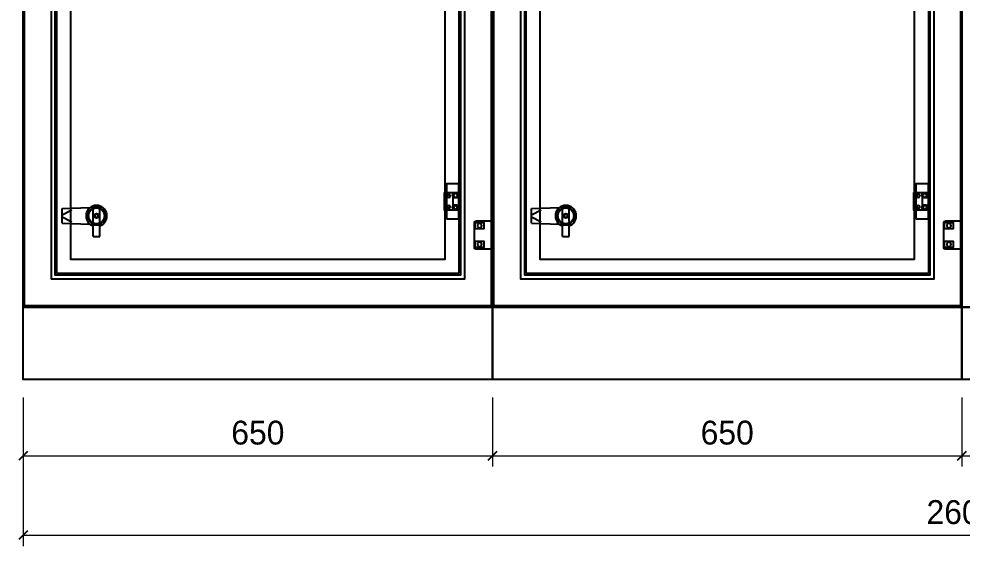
# Model space of a CAD drawing. Header units: millimetres. Extents: x 0 to 5097, y 0 to 3604.
# Drawn here: x 1239 to 2546, y 1375 to 2105 of the extents above; entities that cross this region are included whole.
import ezdxf

# ---------------------------------------------------------------- set-up
doc = ezdxf.new("R2010")
doc.units = ezdxf.units.MM
doc.linetypes.add('DASHED', pattern=[0.75, 0.5, -0.25])
doc.layers.add('DIM', color=253, linetype='Continuous')
doc.layers.add('HEATER', color=1, linetype='Continuous')
doc.dimstyles.new('Dim-33', dxfattribs={"dimtxt": 33, "dimasz": 12, "dimexe": 15, "dimexo": 25, "dimgap": 15, "dimtad": 1, "dimdec": 0, "dimtxsty": 'Standard', "dimblk": 'OBLIQUE', "dimcen": 10, "dimclrd": 5, "dimclre": 5, "dimclrt": 3, "dimazin": 3, "dimtfac": 1, "dimtdec": 0, "dimtmove": 0, "dimatfit": 3, "dimldrblk": 'OPEN30', "dimlwd": 9, "dimlwe": 9})

# ---------------------------------------------------------------- blocks, each defined once
blk = doc.blocks.new('HL044-1')
at = {"color": 1}
blk.add_lwpolyline([(2, 0), (25, 0), (25, 39), (2, 39, 0.414214), (0, 37), (0, 2, 0.414214)], format="xyb", close=True, dxfattribs=at)
for centre in [(7, 32.5), (7, 6.5)]:
    blk.add_circle(centre, 3, dxfattribs=at)
blk = doc.blocks.new('SDGFGHGHG')
at = {"layer": 'HEATER'}
for p, q in [((860892.9, 570780.5), (860931.6, 570782)), ((860892.9, 570760.5), (860892.9, 570780.5)), ((860935.9, 570742), (860935.9, 570784.3)), ((860944.9, 570742), (860944.9, 570784.3)), ((860892.9, 570771.9), (860906.3, 570778.7)), ((860892.9, 570769.1), (860906.3, 570762.4)), ((860937.5, 570771.3), (860939.5, 570771.3)), ((860937.5, 570769.8), (860939.5, 570769.8)), ((860939.5, 570773.5), (860939.5, 570771.3)), ((860939.5, 570769.8), (860939.5, 570767.6)), ((860941.3, 570773.5), (860941.3, 570771.3)), ((860941.3, 570771.3), (860943.4, 570771.3)), ((860941.3, 570769.8), (860941.3, 570767.6)), ((860941.3, 570769.8), (860943.4, 570769.8)), ((860892.9, 570760.5), (860931.6, 570759.1)), ((860935.9, 570742), (860944.9, 570742))]:
    blk.add_line(p, q, dxfattribs=at)
blk.add_circle((860940.4, 570770.5), 3.08, dxfattribs=at)
blk.add_arc((860940.4, 570770.5), 14.5, 288.08, 251.92, dxfattribs=at)
blk = doc.blocks.new('SĐFHGGH')
at = {"layer": 'HEATER'}
for points in [[(860943.4, 570717), (860943.4, 570718.4), (860937.4, 570718.4), (860937.4, 570717)], [(860928.8, 570702.4), (860927.4, 570702.4), (860927.4, 570708.4), (860928.8, 570708.4)], [(860952.1, 570702.4), (860953.4, 570702.4), (860953.4, 570708.4), (860952.1, 570708.4)], [(860943.4, 570693.8), (860943.4, 570692.4), (860937.4, 570692.4), (860937.4, 570693.8)]]:
    blk.add_lwpolyline(points, dxfattribs=at)
for start, end in [(104.4775, 165.5225), (14.4775, 75.5225), (194.4775, 255.5225), (284.4775, 345.5225)]:
    blk.add_arc((860940.4, 570705.4), 12, start, end, dxfattribs=at)
blk = doc.blocks.new('MS722')
for name, p in [('SDGFGHGHG', (-860940.4, -570770.5)), ('SĐFHGGH', (-860940.4, -570705.4))]:
    blk.add_blockref(name, p)
blk = doc.blocks.new('*D1')
at = {"color": 0, "linetype": 'ByBlock', "lineweight": -2}
for p, q in [((1251.3, 1506.1), (1239.3, 1494.1)), ((1889.3, 1494.1), (1901.3, 1506.1))]:
    blk.add_line(p, q, dxfattribs=at)
at = {"layer": 'Defpoints', "color": 0, "transparency": 16777216}
for p in [(1245.3, 1605.7), (1895.3, 1605.7), (1895.3, 1500.1)]:
    blk.add_point(p, dxfattribs=at)
at = {"layer": 'DIM', "color": 5, "lineweight": 9, "transparency": 16777216}
for p, q in [((1245.3, 1580.7), (1245.3, 1485.1)), ((1895.3, 1580.7), (1895.3, 1485.1)), ((1245.3, 1500.1), (1895.3, 1500.1))]:
    blk.add_line(p, q, dxfattribs=at)
at = {"layer": 'DIM', "color": 3, "transparency": 16777216, "insert": (1570.3, 1532), "char_height": 33, "attachment_point": 5}
blk.add_mtext('650', dxfattribs=at)
blk = doc.blocks.new('_Oblique')
at = {"color": 0, "linetype": 'ByBlock', "lineweight": -2}
blk.add_line((-0.5, -0.5), (0.5, 0.5), dxfattribs=at)
blk = doc.blocks.new('_Open30')
at = {"color": 0, "linetype": 'ByBlock', "lineweight": -2}
for p, q in [((-1, 0.27), (0, 0)), ((0, 0), (-1, -0.27)), ((0, 0), (-1, 0))]:
    blk.add_line(p, q, dxfattribs=at)
blk = doc.blocks.new('*D2')
at = {"color": 0, "linetype": 'ByBlock', "lineweight": -2}
for p, q in [((1901.3, 1506.1), (1889.3, 1494.1)), ((2539.3, 1494.1), (2551.3, 1506.1))]:
    blk.add_line(p, q, dxfattribs=at)
at = {"layer": 'Defpoints', "color": 0, "transparency": 16777216}
for p in [(1895.3, 1605.7), (2545.3, 1605.7), (2545.3, 1500.1)]:
    blk.add_point(p, dxfattribs=at)
at = {"layer": 'DIM', "color": 5, "lineweight": 9, "transparency": 16777216}
for p, q in [((1895.3, 1580.7), (1895.3, 1485.1)), ((2545.3, 1580.7), (2545.3, 1485.1)), ((1895.3, 1500.1), (2545.3, 1500.1))]:
    blk.add_line(p, q, dxfattribs=at)
at = {"layer": 'DIM', "color": 3, "transparency": 16777216, "insert": (2220.3, 1532), "char_height": 33, "attachment_point": 5}
blk.add_mtext('650', dxfattribs=at)
blk = doc.blocks.new('*D3')
at = {"color": 0, "linetype": 'ByBlock', "lineweight": -2}
for p, q in [((2551.3, 1506.1), (2539.3, 1494.1)), ((3189.3, 1494.1), (3201.3, 1506.1))]:
    blk.add_line(p, q, dxfattribs=at)
at = {"layer": 'Defpoints', "color": 0, "transparency": 16777216}
for p in [(2545.3, 1605.7), (3195.3, 1605.7), (3195.3, 1500.1)]:
    blk.add_point(p, dxfattribs=at)
at = {"layer": 'DIM', "color": 5, "lineweight": 9, "transparency": 16777216}
for p, q in [((2545.3, 1580.7), (2545.3, 1485.1)), ((3195.3, 1580.7), (3195.3, 1485.1)), ((2545.3, 1500.1), (3195.3, 1500.1))]:
    blk.add_line(p, q, dxfattribs=at)
at = {"layer": 'DIM', "color": 3, "transparency": 16777216, "insert": (2870.3, 1532), "char_height": 33, "attachment_point": 5}
blk.add_mtext('650', dxfattribs=at)
blk = doc.blocks.new('*D5')
at = {"color": 0, "linetype": 'ByBlock', "lineweight": -2}
for p, q in [((1251.3, 1396.1), (1239.3, 1384.1)), ((3839.3, 1384.1), (3851.3, 1396.1))]:
    blk.add_line(p, q, dxfattribs=at)
at = {"layer": 'Defpoints', "color": 0, "transparency": 16777216}
for p in [(1245.3, 1605.7), (3845.3, 1605.7), (3845.3, 1390.1)]:
    blk.add_point(p, dxfattribs=at)
at = {"layer": 'DIM', "color": 5, "lineweight": 9, "transparency": 16777216}
for p, q in [((1245.3, 1580.7), (1245.3, 1375.1)), ((3845.3, 1580.7), (3845.3, 1375.1)), ((1245.3, 1390.1), (3845.3, 1390.1))]:
    blk.add_line(p, q, dxfattribs=at)
at = {"layer": 'DIM', "color": 3, "transparency": 16777216, "insert": (2545.3, 1422), "char_height": 33, "attachment_point": 5}
blk.add_mtext('2600', dxfattribs=at)
blk = doc.blocks.new('HL036-1-1')
at = {"color": 1}
blk.add_line((9.5, 36.2), (9.5, 12.2), dxfattribs=at)
for points in [[(0, 48.5), (17.5, 48.5), (17.5, 0), (0, 0)], [(-2.5, 12.2), (17.5, 12.2), (17.5, 36.2), (-2.5, 36.2)]]:
    blk.add_lwpolyline(points, close=True, dxfattribs=at)
for centre, radius in [((3.5, 31.8), 2), ((12.7, 32.5), 2.5), ((3.5, 16.8), 2), ((12.7, 16), 2.5)]:
    blk.add_circle(centre, radius, dxfattribs=at)
blk = doc.blocks.new('A$C6DF15AF1')
at = {"color": 2}
for p, q in [((0, 6), (0, 3)), ((6, 3), (6, 6))]:
    blk.add_line(p, q, dxfattribs=at)
for centre, start, end in [((3, 6), 0, 180), ((3, 3), 180, 0)]:
    blk.add_arc(centre, 3, start, end, dxfattribs=at)

msp = doc.modelspace()

# ---------------------------------------------------------------- linework, layer by layer
at = {"color": 7}
for points in [[(1245.3, 3405.7), (1895.3, 3405.7), (1895.3, 1705.7), (1245.3, 1705.7)], [(1895.3, 3405.7), (2545.3, 3405.7), (2545.3, 1705.7), (1895.3, 1705.7)], [(2545.3, 3405.7), (3195.3, 3405.7), (3195.3, 1705.7), (2545.3, 1705.7)], [(1284.3, 3366.7), (1856.3, 3366.7), (1856.3, 1744.7), (1284.3, 1744.7)], [(1934.3, 3366.7), (2506.3, 3366.7), (2506.3, 1744.7), (1934.3, 1744.7)], [(1311.3, 3339.7), (1829.3, 3339.7), (1829.3, 1771.7), (1311.3, 1771.7)], [(1961.3, 3339.7), (2479.3, 3339.7), (2479.3, 1771.7), (1961.3, 1771.7)], [(1245.3, 1705.7), (1895.3, 1705.7), (1895.3, 1605.7), (1245.3, 1605.7)], [(1895.3, 1705.7), (2545.3, 1705.7), (2545.3, 1605.7), (1895.3, 1605.7)], [(2545.3, 1705.7), (3195.3, 1705.7), (3195.3, 1605.7), (2545.3, 1605.7)]]:
    msp.add_lwpolyline(points, close=True, dxfattribs=at)
at = {"color": 7, "linetype": 'DASHED'}
for points in [[(1247.3, 3403.7), (1893.3, 3403.7), (1893.3, 1707.7), (1247.3, 1707.7)], [(1897.3, 3403.7), (2543.3, 3403.7), (2543.3, 1707.7), (1897.3, 1707.7)]]:
    msp.add_lwpolyline(points, close=True, dxfattribs=at)
at = {"color": 6}
for points in [[(1289.8, 3361.2), (1850.8, 3361.2), (1850.8, 1750.2), (1289.8, 1750.2)], [(1939.8, 3361.2), (2500.8, 3361.2), (2500.8, 1750.2), (1939.8, 1750.2)]]:
    msp.add_lwpolyline(points, close=True, dxfattribs=at)
at = {"color": 6, "linetype": 'DASHED'}
for points in [[(1291.8, 3359.2), (1848.8, 3359.2), (1848.8, 1752.2), (1291.8, 1752.2)], [(1941.8, 3359.2), (2498.8, 3359.2), (2498.8, 1752.2), (1941.8, 1752.2)]]:
    msp.add_lwpolyline(points, close=True, dxfattribs=at)
at = {"color": 2}
for points in [[(1871.3, 1823.2), (1883.3, 1823.2), (1883.3, 1814.2), (1871.3, 1814.2)], [(2521.3, 1823.2), (2533.3, 1823.2), (2533.3, 1814.2), (2521.3, 1814.2)], [(1871.3, 1797.2), (1883.3, 1797.2), (1883.3, 1788.2), (1871.3, 1788.2)], [(2521.3, 1797.2), (2533.3, 1797.2), (2533.3, 1788.2), (2521.3, 1788.2)]]:
    msp.add_lwpolyline(points, close=True, dxfattribs=at)
for centre in [(1346.8, 1832.2), (1996.8, 1832.2)]:
    msp.add_circle(centre, 11, dxfattribs=at)

# ---------------------------------------------------------------- block references
at = {"color": 7, "xscale": -1, "rotation": 180}
for name, p in [('HL036-1-1', (1831.3, 1876.5)), ('HL036-1-1', (2481.3, 1876.5)), ('HL044-1', (1870.3, 1825.2)), ('HL044-1', (2520.3, 1825.2))]:
    msp.add_blockref(name, p, dxfattribs=at)
at = {"color": 7, "rotation": 270}
for p in [(1839.5, 1863.5), (2489.5, 1863.5), (1839.5, 1847), (2489.5, 1847)]:
    msp.add_blockref('A$C6DF15AF1', p, dxfattribs=at)
at = {"color": 7}
for p in [(1346.8, 1832.2), (1996.8, 1832.2)]:
    msp.add_blockref('MS722', p, dxfattribs=at)

# ---------------------------------------------------------------- dimensions: what is measured, and where the dimension line sits
at = {"layer": 'DIM', "color": 7}
for base, p1, p2, picture, middle in [((1895.3, 1500.1), (1245.3, 1605.7), (1895.3, 1605.7), '*D1', (1570.3, 1532)), ((3845.3, 1390.1), (1245.3, 1605.7), (3845.3, 1605.7), '*D5', (2545.3, 1422)), ((2545.3, 1500.1), (1895.3, 1605.7), (2545.3, 1605.7), '*D2', (2220.3, 1532)), ((3195.3, 1500.1), (2545.3, 1605.7), (3195.3, 1605.7), '*D3', (2870.3, 1532))]:
    dim = msp.add_linear_dim(base=base, p1=p1, p2=p2, dimstyle='Dim-33', dxfattribs=at)
    dim.commit()
    dim.dimension.update_dxf_attribs({"geometry": picture, "text_midpoint": middle})

doc.saveas('drawing.dxf')
